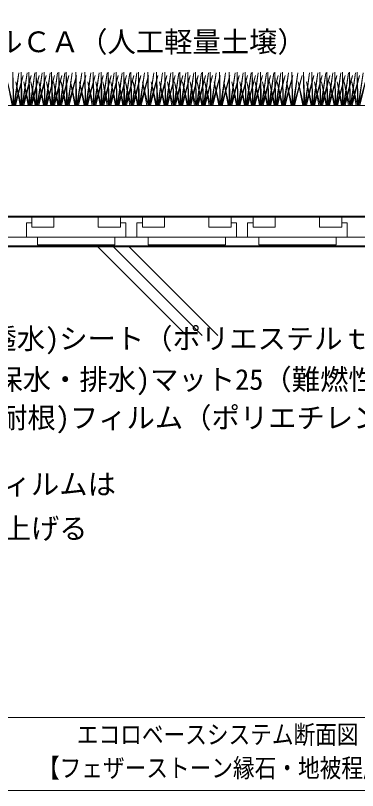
# Model space of a CAD drawing. Units: millimetres, scale not verified. Extents: x -825 to 825, y -564 to 564.
# Drawn here: x 145 to 454, y -564 to 137 of the extents above; entities that cross this region are included whole.
import ezdxf
from ezdxf.enums import TextEntityAlignment as Align

# ---------------------------------------------------------------- set-up
doc = ezdxf.new("R2010")
doc.units = ezdxf.units.MM
doc.header["$LTSCALE"] = 4
for name, color, linetype, lineweight in [('0-0_0', 7, 'Continuous', 18), ('0-3_植栽', 3, 'Continuous', 18), ('0-4_図面枠', 7, 'Continuous', 18), ('0-6_耐根', 5, 'Continuous', 18), ('0-7_透水', 6, 'Continuous', 18), ('0-8_文字', 7, 'Continuous', 18), ('0-9_ｿｲﾙ', 2, 'Continuous', 18), ('0-B_ﾏｯﾄ25', 2, 'Continuous', 18)]:
    doc.layers.add(name, color=color, linetype=linetype, lineweight=lineweight)
doc.styles.add('ＭＳ ゴシック', font='')
doc.styles.get('ＭＳ ゴシック').set_extended_font_data('MS Gothic')

msp = doc.modelspace()

# ---------------------------------------------------------------- linework, layer by layer
at = {"layer": '0-0_0'}
for p, q in [((-734.813, -72.446), (564.994, -72.446)), ((299.635, -152.446), (219.635, -72.446)), ((313.777, -152.446), (233.777, -72.446)), ((327.919, -152.446), (247.919, -72.446))]:
    msp.add_line(p, q, dxfattribs=at)
at = {"layer": '0-3_植栽'}
for points in [[(145.304, 55.554), (152.042, 82.741), (144.514, 56.039), (148.245, 85.179), (143.786, 55.796), (142.815, 85.554), (143.058, 55.554), (138.025, 76.817), (142.11, 55.554)], [(152.708, 55.554), (159.445, 82.741), (151.918, 56.039), (155.648, 85.179), (151.189, 55.796), (150.218, 85.554), (150.461, 55.554), (145.428, 76.817), (149.513, 55.554)], [(159.88, 55.554), (166.617, 82.741), (159.09, 56.039), (162.82, 85.179), (158.362, 55.796), (157.39, 85.554), (157.633, 55.554), (152.6, 76.817), (156.685, 55.554)], [(166.255, 55.554), (172.992, 82.741), (165.465, 56.039), (169.196, 85.179), (164.737, 55.796), (163.766, 85.554), (164.008, 55.554), (158.976, 76.817), (163.06, 55.554)], [(173.594, 55.554), (180.332, 82.741), (172.804, 56.039), (176.535, 85.179), (172.076, 55.796), (171.105, 85.554), (171.348, 55.554), (166.315, 76.817), (170.4, 55.554)], [(180.357, 55.554), (187.094, 82.741), (179.567, 56.039), (183.298, 85.179), (178.839, 55.796), (177.868, 85.554), (178.11, 55.554), (173.078, 76.817), (177.162, 55.554)], [(186.73, 55.554), (193.467, 82.741), (185.94, 56.039), (189.671, 85.179), (185.212, 55.796), (184.24, 85.554), (184.483, 55.554), (179.45, 76.817), (183.536, 55.554)], [(193.623, 55.554), (200.36, 82.741), (192.833, 56.039), (196.564, 85.179), (192.105, 55.796), (191.134, 85.554), (191.376, 55.554), (186.344, 76.817), (190.428, 55.554)], [(202.102, 55.554), (208.839, 82.741), (201.312, 56.039), (205.042, 85.179), (200.584, 55.796), (199.612, 85.554), (199.855, 55.554), (194.822, 76.817), (198.907, 55.554)], [(210.414, 55.554), (217.152, 82.741), (209.624, 56.039), (213.355, 85.179), (208.896, 55.796), (207.925, 85.554), (208.168, 55.554), (203.135, 76.817), (207.22, 55.554)], [(217.817, 55.554), (224.555, 82.741), (217.028, 56.039), (220.758, 85.179), (216.299, 55.796), (215.328, 85.554), (215.571, 55.554), (210.538, 76.817), (214.623, 55.554)], [(224.99, 55.554), (231.727, 82.741), (224.2, 56.039), (227.93, 85.179), (223.471, 55.796), (222.5, 85.554), (222.743, 55.554), (217.71, 76.817), (221.795, 55.554)], [(231.365, 55.554), (238.102, 82.741), (230.575, 56.039), (234.306, 85.179), (229.846, 55.796), (228.875, 85.554), (229.118, 55.554), (224.085, 76.817), (228.17, 55.554)], [(238.704, 55.554), (245.441, 82.741), (237.914, 56.039), (241.645, 85.179), (237.186, 55.796), (236.214, 85.554), (236.457, 55.554), (231.424, 76.817), (235.509, 55.554)], [(245.467, 55.554), (252.204, 82.741), (244.677, 56.039), (248.408, 85.179), (243.949, 55.796), (242.978, 85.554), (243.22, 55.554), (238.187, 76.817), (242.272, 55.554)], [(251.84, 55.554), (258.577, 82.741), (251.05, 56.039), (254.781, 85.179), (250.322, 55.796), (249.35, 85.554), (249.593, 55.554), (244.56, 76.817), (248.645, 55.554)], [(258.733, 55.554), (265.47, 82.741), (257.943, 56.039), (261.674, 85.179), (257.215, 55.796), (256.244, 85.554), (256.486, 55.554), (251.454, 76.817), (255.538, 55.554)], [(267.212, 55.554), (273.949, 82.741), (266.422, 56.039), (270.152, 85.179), (265.693, 55.796), (264.722, 85.554), (264.965, 55.554), (259.932, 76.817), (264.017, 55.554)], [(275.23, 55.554), (281.968, 82.741), (274.44, 56.039), (278.171, 85.179), (273.712, 55.796), (272.741, 85.554), (272.984, 55.554), (267.951, 76.817), (272.036, 55.554)], [(282.633, 55.554), (289.371, 82.741), (281.844, 56.039), (285.574, 85.179), (281.115, 55.796), (280.144, 85.554), (280.387, 55.554), (275.354, 76.817), (279.439, 55.554)], [(289.806, 55.554), (296.543, 82.741), (289.016, 56.039), (292.746, 85.179), (288.288, 55.796), (287.316, 85.554), (287.559, 55.554), (282.526, 76.817), (286.611, 55.554)], [(296.181, 55.554), (302.918, 82.741), (295.391, 56.039), (299.122, 85.179), (294.663, 55.796), (293.691, 85.554), (293.934, 55.554), (288.901, 76.817), (292.986, 55.554)], [(303.52, 55.554), (310.257, 82.741), (302.73, 56.039), (306.461, 85.179), (302.002, 55.796), (301.03, 85.554), (301.273, 55.554), (296.24, 76.817), (300.326, 55.554)], [(310.283, 55.554), (317.02, 82.741), (309.493, 56.039), (313.224, 85.179), (308.765, 55.796), (307.794, 85.554), (308.036, 55.554), (303.004, 76.817), (307.088, 55.554)], [(316.656, 55.554), (323.393, 82.741), (315.866, 56.039), (319.597, 85.179), (315.138, 55.796), (314.166, 85.554), (314.409, 55.554), (309.376, 76.817), (313.461, 55.554)], [(323.549, 55.554), (330.286, 82.741), (322.759, 56.039), (326.49, 85.179), (322.031, 55.796), (321.06, 85.554), (321.302, 55.554), (316.27, 76.817), (320.354, 55.554)], [(332.028, 55.554), (338.765, 82.741), (331.238, 56.039), (334.968, 85.179), (330.509, 55.796), (329.538, 85.554), (329.781, 55.554), (324.748, 76.817), (328.833, 55.554)], [(340.691, 55.554), (347.428, 82.741), (339.901, 56.039), (343.632, 85.179), (339.172, 55.796), (338.201, 85.554), (338.444, 55.554), (333.411, 76.817), (337.496, 55.554)], [(348.094, 55.554), (354.832, 82.741), (347.304, 56.039), (351.035, 85.179), (346.576, 55.796), (345.604, 85.554), (345.847, 55.554), (340.814, 76.817), (344.9, 55.554)], [(355.266, 55.554), (362.004, 82.741), (354.476, 56.039), (358.207, 85.179), (353.748, 55.796), (352.777, 85.554), (353.02, 55.554), (347.987, 76.817), (352.072, 55.554)], [(361.641, 55.554), (368.379, 82.741), (360.852, 56.039), (364.582, 85.179), (360.123, 55.796), (359.152, 85.554), (359.395, 55.554), (354.362, 76.817), (358.447, 55.554)], [(368.98, 55.554), (375.718, 82.741), (368.191, 56.039), (371.922, 85.179), (367.462, 55.796), (366.491, 85.554), (366.734, 55.554), (361.701, 76.817), (365.786, 55.554)], [(375.744, 55.554), (382.481, 82.741), (374.954, 56.039), (378.684, 85.179), (374.225, 55.796), (373.254, 85.554), (373.497, 55.554), (368.464, 76.817), (372.549, 55.554)], [(382.116, 55.554), (388.854, 82.741), (381.327, 56.039), (385.057, 85.179), (380.598, 55.796), (379.627, 85.554), (379.87, 55.554), (374.837, 76.817), (378.922, 55.554)], [(389.01, 55.554), (395.747, 82.741), (388.22, 56.039), (391.95, 85.179), (387.491, 55.796), (386.52, 85.554), (386.763, 55.554), (381.73, 76.817), (385.815, 55.554)], [(397.488, 55.554), (404.226, 82.741), (396.698, 56.039), (400.429, 85.179), (395.97, 55.796), (394.999, 85.554), (395.242, 55.554), (390.209, 76.817), (394.294, 55.554)], [(408.078, 55.554), (414.815, 82.741), (407.288, 56.039), (411.019, 85.179), (406.56, 55.796), (405.588, 85.554), (405.831, 55.554), (400.798, 76.817), (404.883, 55.554)], [(415.481, 55.554), (422.218, 82.741), (414.691, 56.039), (418.422, 85.179), (413.963, 55.796), (412.992, 85.554), (413.234, 55.554), (408.202, 76.817), (412.286, 55.554)], [(422.653, 55.554), (429.391, 82.741), (421.864, 56.039), (425.594, 85.179), (421.135, 55.796), (420.164, 85.554), (420.407, 55.554), (415.374, 76.817), (419.459, 55.554)], [(429.028, 55.554), (435.766, 82.741), (428.239, 56.039), (431.969, 85.179), (427.51, 55.796), (426.539, 85.554), (426.782, 55.554), (421.749, 76.817), (425.834, 55.554)], [(436.368, 55.554), (443.105, 82.741), (435.578, 56.039), (439.308, 85.179), (434.85, 55.796), (433.878, 85.554), (434.121, 55.554), (429.088, 76.817), (433.173, 55.554)], [(443.13, 55.554), (449.868, 82.741), (442.341, 56.039), (446.072, 85.179), (441.612, 55.796), (440.641, 85.554), (440.884, 55.554), (435.851, 76.817), (439.936, 55.554)], [(449.504, 55.554), (456.241, 82.741), (448.714, 56.039), (452.444, 85.179), (447.985, 55.796), (447.014, 85.554), (447.257, 55.554), (442.224, 76.817), (446.309, 55.554)], [(456.396, 55.554), (463.134, 82.741), (455.607, 56.039), (459.338, 85.179), (454.878, 55.796), (453.907, 85.554), (454.15, 55.554), (449.117, 76.817), (453.202, 55.554)]]:
    msp.add_lwpolyline(points, dxfattribs=at)
at = {"layer": '0-4_図面枠'}
msp.add_line((-825, -498), (825, -498), dxfattribs=at)
msp.add_lwpolyline([(-825, 564), (825, 564), (825, -564), (-825, -564)], close=True, dxfattribs=at)
at = {"layer": '0-6_耐根'}
msp.add_line((-436.006, -71.446), (564.994, -71.446), dxfattribs=at)
at = {"layer": '0-7_透水'}
msp.add_line((-435.006, -44.446), (564.994, -44.446), dxfattribs=at)
at = {"layer": '0-9_ｿｲﾙ'}
msp.add_line((-444.006, 55.554), (564.994, 55.554), dxfattribs=at)
at = {"layer": '0-B_ﾏｯﾄ25'}
for p, q in [((-435.006, -45.446), (564.994, -45.446)), ((159.994, -45.446), (159.994, -54.446)), ((179.994, -45.446), (179.994, -54.446)), ((219.994, -45.446), (219.994, -54.446)), ((219.994, -45.446), (219.994, -54.446)), ((219.994, -45.446), (219.994, -54.446)), ((239.994, -45.446), (239.994, -54.446)), ((239.994, -45.446), (239.994, -54.446)), ((259.994, -45.446), (259.994, -54.446)), ((279.994, -45.446), (279.994, -54.446)), ((319.994, -45.446), (319.994, -54.446)), ((319.994, -45.446), (319.994, -54.446)), ((319.994, -45.446), (319.994, -54.446)), ((319.994, -45.446), (319.994, -54.446)), ((339.994, -45.446), (339.994, -54.446)), ((339.994, -45.446), (339.994, -54.446)), ((359.994, -45.446), (359.994, -54.446)), ((379.994, -45.446), (379.994, -54.446)), ((419.994, -45.446), (419.994, -54.446)), ((419.994, -45.446), (419.994, -54.446)), ((419.994, -45.446), (419.994, -54.446)), ((419.994, -45.446), (419.994, -54.446)), ((419.994, -45.446), (419.994, -54.446)), ((439.994, -45.446), (439.994, -54.446)), ((439.994, -45.446), (439.994, -54.446)), ((154.994, -50.446), (154.994, -63.446)), ((154.994, -50.446), (159.994, -50.446)), ((154.994, -50.446), (159.994, -50.446)), ((159.994, -54.446), (179.994, -54.446)), ((159.994, -54.446), (179.994, -54.446)), ((219.994, -54.446), (239.994, -54.446)), ((219.994, -54.446), (239.994, -54.446)), ((219.994, -54.446), (239.994, -54.446)), ((239.994, -50.446), (244.994, -50.446)), ((239.994, -50.446), (244.994, -50.446)), ((244.994, -50.446), (244.994, -63.446)), ((254.994, -50.446), (254.994, -63.446)), ((254.994, -50.446), (259.994, -50.446)), ((254.994, -50.446), (259.994, -50.446)), ((254.994, -50.446), (259.994, -50.446)), ((259.994, -54.446), (279.994, -54.446)), ((319.994, -54.446), (339.994, -54.446)), ((319.994, -54.446), (339.994, -54.446)), ((319.994, -54.446), (339.994, -54.446)), ((339.994, -50.446), (344.994, -50.446)), ((339.994, -50.446), (344.994, -50.446)), ((344.994, -50.446), (344.994, -63.446)), ((354.994, -50.446), (354.994, -63.446)), ((354.994, -50.446), (359.994, -50.446)), ((354.994, -50.446), (359.994, -50.446)), ((354.994, -50.446), (359.994, -50.446)), ((354.994, -50.446), (359.994, -50.446)), ((359.994, -54.446), (379.994, -54.446)), ((359.994, -54.446), (379.994, -54.446)), ((359.994, -54.446), (379.994, -54.446)), ((359.994, -54.446), (379.994, -54.446)), ((419.994, -54.446), (439.994, -54.446)), ((419.994, -54.446), (439.994, -54.446)), ((419.994, -54.446), (439.994, -54.446)), ((419.994, -54.446), (439.994, -54.446)), ((439.994, -50.446), (444.994, -50.446)), ((439.994, -50.446), (444.994, -50.446)), ((439.994, -50.446), (444.994, -50.446)), ((439.994, -50.446), (444.994, -50.446)), ((439.994, -50.446), (444.994, -50.446)), ((444.994, -50.446), (444.994, -63.446)), ((-435.006, -63.446), (564.994, -63.446)), ((164.994, -70.446), (164.994, -63.446)), ((164.994, -70.446), (164.994, -66.446)), ((234.994, -70.446), (234.994, -63.446)), ((234.994, -70.446), (234.994, -66.446)), ((264.994, -70.446), (264.994, -63.446)), ((264.994, -70.446), (264.994, -66.446)), ((334.994, -70.446), (334.994, -63.446)), ((334.994, -70.446), (334.994, -66.446)), ((364.994, -70.446), (364.994, -63.446)), ((364.994, -70.446), (364.994, -66.446)), ((434.994, -70.446), (434.994, -63.446)), ((434.994, -70.446), (434.994, -66.446)), ((164.994, -70.446), (234.994, -70.446)), ((264.994, -70.446), (334.994, -70.446)), ((364.994, -70.446), (434.994, -70.446))]:
    msp.add_line(p, q, dxfattribs=at)

# ---------------------------------------------------------------- texts
at = {"layer": '0-4_図面枠', "style": 'ＭＳ ゴシック', "width": 0.85}
for s, p in [('エコロベースシステム断面図', (200.67, -526.888)), ('【フェザーストーン縁石・地被程度】', (165.535, -557.138))]:
    msp.add_text(s, height=16.89, dxfattribs=at).set_placement(p, align=Align.BOTTOM_LEFT)
at = {"layer": '0-8_文字', "style": 'ＭＳ ゴシック'}
for s, p in [('エコロベースソイルＣＡ（人工軽量土壌）', (-78.88, 98.1)), ('エコロベース(透水)シート（ポリエステルｔ=0.24）', (-45.609, -170.294)), ('エコロベース(保水・排水)マット25（難燃性40倍発泡1000x1000xt25）', (-40.266, -207.251)), ('エコロベース(耐根)フィルム（ポリエチレンｔ=0.3）', (-36.006, -241.855))]:
    msp.add_text(s, height=18.77, dxfattribs=at).set_placement(p, align=Align.BOTTOM_LEFT)
at = {"layer": '0-8_文字', "color": 5, "style": 'ＭＳ ゴシック'}
for s, p in [('※水抜き穴周辺のエコロベースフィルムは', (-250.488, -301.991)), ('\u3000カットして土のレベルまで立ち上げる', (-250.488, -341.991))]:
    msp.add_text(s, height=18.77, dxfattribs=at).set_placement(p, align=Align.BOTTOM_LEFT)

doc.saveas('drawing.dxf')
